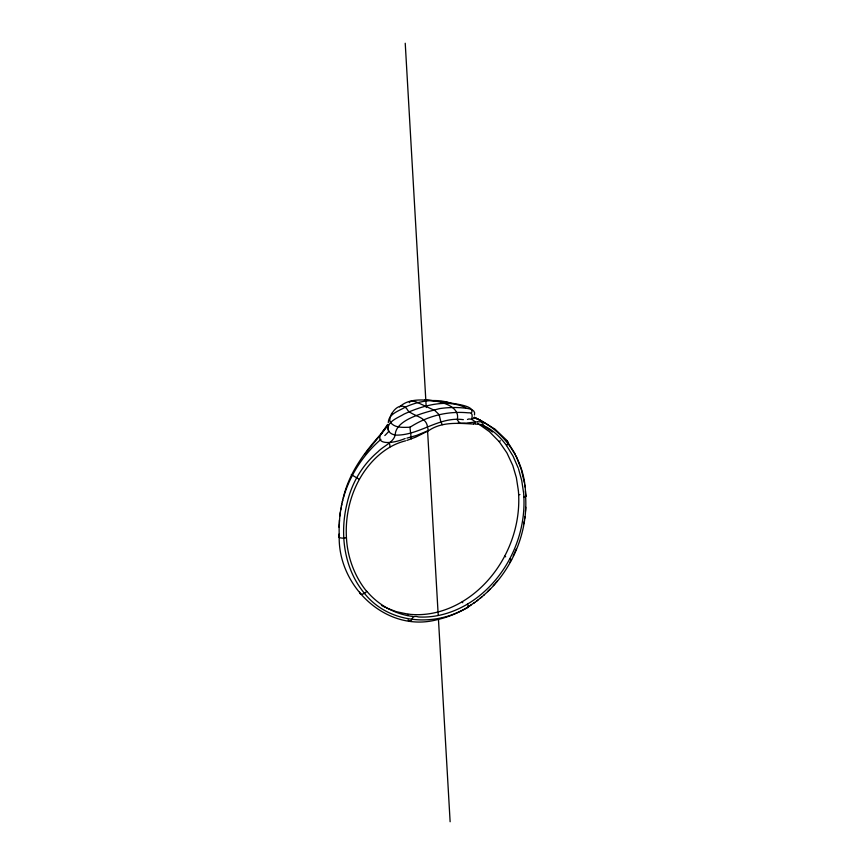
<?xml version="1.0" encoding="UTF-8"?>
<svg xmlns="http://www.w3.org/2000/svg" width="865" height="865" viewBox="0 0 865 865"><rect width="100%" height="100%" fill="white"/><g stroke="black" fill="none" stroke-linecap="round" stroke-linejoin="round"><path stroke-width="1.3" d="M339.112 526.039L339.177 535.532M339.156 527.358L339.199 524.028M409.945 427.31L411.308 438.89M339.242 525.304L339.469 520.016M473.566 424.055C478.626 422.909 470.636 417.254 467.468 419.46M525.477 511.366L525.758 507.236M388.115 427.753C387.347 432.922 393.521 435.484 397.954 435.117C420.833 434.306 439.68 416.335 463.348 419.666M339.361 523.26C340.615 490.758 356.683 460.483 380.914 439.344M457.325 419.439C460.667 404.29 434.792 399.857 424.672 400.138M359.602 592.179C359.732 596.277 365.289 593.498 366.684 591.411C354.845 576.825 347.698 557.914 346.519 538.927C344.713 513.14 351.99 486.292 368.371 466.051C377.918 454.233 390.623 444.426 405.599 440.826M339.869 516.005L340.388 512.004M399.565 406.972C408.41 398.235 423.266 399.63 434.987 400.928M524.623 518.6L524.904 516.535M407.502 615.534C407.307 613.08 410.086 614.604 411.632 614.474C416.789 614.864 421.99 614.712 427.126 614.074C436.868 612.852 446.351 609.879 455.163 605.554C471.49 597.542 485.427 585.043 495.969 570.284C512.264 547.459 520.773 518.903 518.394 490.877M483.178 425.266L482.897 423.439L480.875 420.639L495.018 429.148L506.025 439.625M523.617 493.31C526.699 529.823 511.291 567.516 483.935 591.974C466.267 607.857 442.761 618.205 418.725 616.994C414.53 615.718 412.778 616.312 411.664 619.967C410.886 621.34 408.723 621.513 408.107 619.891M340.702 510.015L341.037 508.025M523.768 523.768L524.125 521.703M392.494 413.113C392.537 410.605 387.963 420.206 390.634 422.617C395.208 428.305 403.404 427.332 409.988 427.256M471.771 418.844C472.582 414.789 472.55 412.313 467.76 412.789C447.443 410.897 427.31 416.033 410.14 427.18M341.405 506.047L341.805 504.079M525.509 492.596C524.547 459.412 503.863 430.186 474.215 417.298M474.485 414.908C475.934 409.815 469.565 408.702 465.9 408.237C457.142 407.134 448.211 407.307 439.485 408.626C426.661 412.129 397.727 418.444 395.359 433.311C395.294 441.745 383.454 445.864 378.037 451.714C362.576 464.71 351.796 482.832 347.265 502.5C339.437 533.24 343.74 568.391 364.435 593.325C389.845 625.503 439.334 627.493 471.522 604.603M380.892 434.414L387.585 424.445M342.237 502.111L342.691 500.154M343.178 498.218C348.573 474.55 362.813 454.46 378.643 436.609M409.318 402.701L409.578 402.074M514.989 552.021L516.232 549.08M513.215 555.881L514.545 552.984M387.974 425.602C367.895 445.021 389.196 445.27 405.166 438.512M509.788 562.477L511.312 559.677M387.942 424.899L387.271 426.002M387.088 426.294L383.444 431.332M409.653 401.933L411.837 400.928L416.011 401.825L434.836 410.507L439.117 414.605L440.696 421.125M364.803 454.612L366.273 452.514M366.706 451.908L367.138 451.314M367.247 451.162L379.465 436.09M392.84 412.01C396.667 406.291 403.923 402.82 408.042 410.724C414.205 416.562 426.272 416.703 427.537 427.018M383.292 431.516L381.076 434.208M496.056 582.459L497.397 580.858M381.8 432.803L379.075 436.09M493.31 585.627L494.704 584.07M490.487 588.687L487.568 591.628M384.817 435.56C386.168 434.208 387.552 432.868 388.731 431.343C385.163 422.077 397.954 417.871 403.977 414.14C422.315 405.631 446.978 398.408 465.835 407.783M483.805 595.163C512.091 570.651 528.461 531.953 525.477 494.856M518.362 490.542L516.362 477.61L512.783 465.489L506.933 452.914L499.192 441.647L500.359 440.782M518.243 468.095L513.075 456.158L506.598 445.626L508.35 442.545L506.522 440.231L515.389 454.341M506.598 445.626C499.624 435.776 486.303 423.353 475.209 424.153M479.924 598.504L482.259 596.515M484.108 595.001L476.734 601.034M473.469 603.424L477.945 600.061M471.349 413.059C476.377 405.036 450.989 403.825 445.94 401.976M474.766 602.397L467.9 607.1M339.491 535.857C336.571 538.322 344.432 538.549 346.335 537.749M523.909 497.191L526.288 496.132L525.747 494.975M467.511 604.073C467.922 605.1 468.408 606.235 468.138 607.371C459.239 612.215 448.632 617.134 438.231 619.383C387.088 633.926 337.761 586.675 339.221 535.997M525.715 496.575L525.617 492.953M428.91 430.478C441.929 421.601 458.299 423.212 473.187 424.034M427.872 431.04L415.827 437.074L406.885 440.436M406.907 438.133L416.616 435.409L428.467 430.565M477.426 421.806L466.624 423.028M477.588 421.763L481.632 421.817M518.686 494.78L519.919 494.553M471.663 419.082L474.539 417.784L480.875 420.628L474.334 417.417M457.466 423.418L465.565 423.082M440.707 401.544L444.232 401.782M407.815 614.096L396.386 611.706L386.612 608.019M412.994 616.486C395.121 614.345 378.34 605.057 366.814 591.26M352.531 474.755L351.331 474.647L358.899 479.091M511.615 559.817L509.853 558.649M385.563 607.533L381.465 605.381M505.668 556.801L504.641 556.238M481.037 424.218L491.233 431.029M477.804 423.407L489.374 431.624L499.192 441.647M451.595 403.501C436.879 398.105 419.32 400.538 405.231 407.177C398.949 410.994 388.493 413.816 388.288 422.607M491.85 431.516L492.466 432.003M457.271 419.925L460.007 423.309M440.75 421.612L442.264 424.672M390.158 446.772L389.401 443.064M516.156 455.942L521.379 469.76L524.428 483.016M462.721 602.732L462.332 601.672M518.578 469.079L521.746 480.648L523.574 492.801M427.775 428.024L428.316 430.629M524.741 484.973L525.012 486.952M525.455 490.942L525.671 494.553M405.231 43.25L426.24 407.545M427.559 430.478L438.22 615.318M438.458 619.362L450.124 821.75M339.134 534.019L339.264 537.554"/></g></svg>
